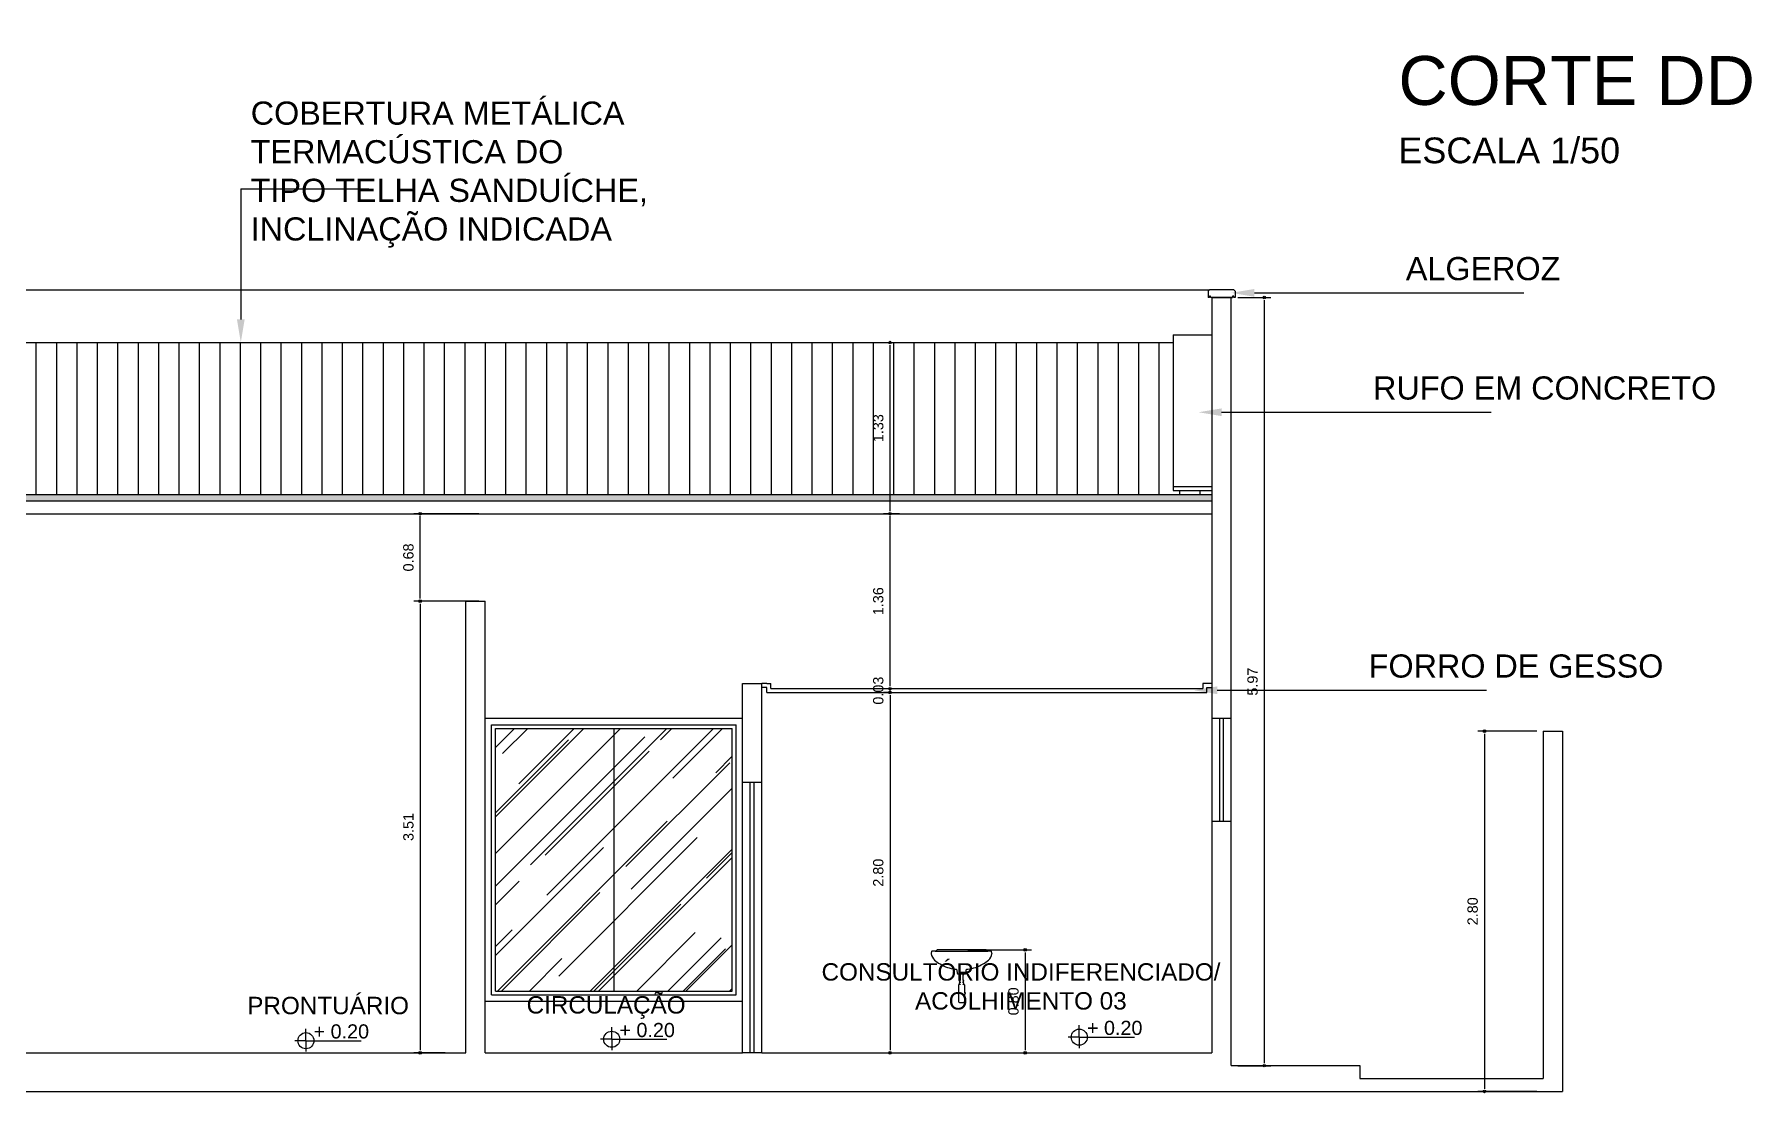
# Model space of a CAD drawing. Header units: millimetres. Extents: x 2125 to 3408, y 1171 to 1686.
# Drawn here: x 2621.39 to 2634.74, y 1499.4 to 1507.62 of the extents above; entities that cross this region are included whole.
import ezdxf

# ---------------------------------------------------------------- set-up
doc = ezdxf.new("R2010")
doc.units = ezdxf.units.MM
for name, color, linetype in [('cobertura', 1, 'Continuous'), ('cotas', 7, 'Continuous'), ('ESQUADRIA', 3, 'Continuous'), ('JANELA2', 1, 'Continuous'), ('LAYOUT', 7, 'Continuous'), ('PAREDE', 4, 'Continuous'), ('TEXTO01', 7, 'Continuous'), ('TEXTO02', 3, 'Continuous'), ('TEXTO03', 2, 'Continuous')]:
    doc.layers.add(name, color=color, linetype=linetype)
doc.styles.add('ROMANS', font='arial.ttf')
doc.styles.get("Standard").update_dxf_attribs({"font": 'arial.ttf'})
doc.styles.add('TEXTO1', font='swissko.ttf', dxfattribs={"width": 0.6, "height": 0.1})
doc.dimstyles.new('ESCALA 50', dxfattribs={"dimtxt": 0.08, "dimasz": 0.02, "dimexe": 0.05, "dimexo": 0.05, "dimgap": 0.05, "dimtad": 1, "dimlfac": -10, "dimzin": 1, "dimdsep": 46, "dimtxsty": 'ROMANS', "dimblk1": 'PPC', "dimblk2": 'PPC', "dimsah": 1, "dimcen": 0.02, "dimclrd": 7, "dimclre": 7, "dimclrt": 3, "dimadec": 0, "dimazin": 0, "dimtfac": 1, "dimtix": 1, "dimtmove": 1, "dimatfit": 3, "dimldrblk": 'PPC', "dimfxl": 0, "dimtolj": 1, "dimtzin": 12, "dimarcsym": 0})

# ---------------------------------------------------------------- blocks, each defined once
blk = doc.blocks.new('PPC')
at = {"color": 2}
blk.add_circle((0, 0), 0.5, dxfattribs=at)
blk = doc.blocks.new('*D656')
at = {"color": 7, "lineweight": -2, "transparency": 16777216}
for p, q in [((2624.691, 1503.217), (2624.335, 1503.217)), ((2624.385, 1503.197), (2624.385, 1499.727)), ((2624.579, 1499.707), (2624.335, 1499.707))]:
    blk.add_line(p, q, dxfattribs=at)
at = {"layer": 'DEFPOINTS', "color": 0, "transparency": 16777216}
for p in [(2624.741, 1503.217), (2624.385, 1499.707), (2624.629, 1499.707)]:
    blk.add_point(p, dxfattribs=at)
at = {"color": 7, "lineweight": -2, "transparency": 16777216, "xscale": 0.02, "yscale": 0.02, "zscale": 0.02}
for p, rotation in [((2624.385, 1503.217), 90), ((2624.385, 1499.707), 270)]:
    blk.add_blockref('PPC', p, dxfattribs=dict(at, rotation=rotation))
at = {"color": 3, "transparency": 16777216, "insert": (2624.294, 1501.462), "char_height": 0.08, "attachment_point": 5, "rotation": 90, "style": 'ROMANS'}
blk.add_mtext('\\A1;3.51', dxfattribs=at)
blk = doc.blocks.new('*D657')
at = {"color": 7, "lineweight": -2, "transparency": 16777216}
for p, q in [((2630.741, 1505.577), (2630.998, 1505.577)), ((2630.948, 1505.557), (2630.948, 1499.627)), ((2630.741, 1499.607), (2630.998, 1499.607))]:
    blk.add_line(p, q, dxfattribs=at)
at = {"layer": 'DEFPOINTS', "color": 0, "transparency": 16777216}
for p in [(2630.691, 1505.577), (2630.691, 1499.607), (2630.948, 1499.607)]:
    blk.add_point(p, dxfattribs=at)
at = {"color": 7, "lineweight": -2, "transparency": 16777216, "xscale": 0.02, "yscale": 0.02, "zscale": 0.02}
for p, rotation in [((2630.948, 1505.577), 90), ((2630.948, 1499.607), 270)]:
    blk.add_blockref('PPC', p, dxfattribs=dict(at, rotation=rotation))
at = {"color": 3, "transparency": 16777216, "insert": (2630.857, 1502.592), "char_height": 0.08, "attachment_point": 5, "rotation": 90, "style": 'ROMANS'}
blk.add_mtext('\\A1;5.97', dxfattribs=at)
blk = doc.blocks.new('*D658')
at = {"color": 7, "lineweight": -2, "transparency": 16777216}
for p, q in [((2633.066, 1502.207), (2632.609, 1502.207)), ((2632.659, 1502.187), (2632.659, 1499.427)), ((2633.066, 1499.407), (2632.609, 1499.407))]:
    blk.add_line(p, q, dxfattribs=at)
at = {"layer": 'DEFPOINTS', "color": 0, "transparency": 16777216}
for p in [(2633.116, 1502.207), (2632.659, 1499.407), (2633.116, 1499.407)]:
    blk.add_point(p, dxfattribs=at)
at = {"color": 7, "lineweight": -2, "transparency": 16777216, "xscale": 0.02, "yscale": 0.02, "zscale": 0.02}
for p, rotation in [((2632.659, 1502.207), 90), ((2632.659, 1499.407), 270)]:
    blk.add_blockref('PPC', p, dxfattribs=dict(at, rotation=rotation))
at = {"color": 3, "transparency": 16777216, "insert": (2632.568, 1500.807), "char_height": 0.08, "attachment_point": 5, "rotation": 90, "style": 'ROMANS'}
blk.add_mtext('\\A1;2.80', dxfattribs=at)
blk = doc.blocks.new('*D660')
at = {"color": 7, "lineweight": -2, "transparency": 16777216}
for p, q in [((2628.644, 1500.507), (2629.139, 1500.507)), ((2629.089, 1500.487), (2629.089, 1499.727)), ((2628.644, 1499.707), (2629.139, 1499.707))]:
    blk.add_line(p, q, dxfattribs=at)
at = {"layer": 'DEFPOINTS', "color": 0, "transparency": 16777216}
for p in [(2628.594, 1500.507), (2628.594, 1499.707), (2629.089, 1499.707)]:
    blk.add_point(p, dxfattribs=at)
at = {"color": 7, "lineweight": -2, "transparency": 16777216, "xscale": 0.02, "yscale": 0.02, "zscale": 0.02}
for p, rotation in [((2629.089, 1500.507), 90), ((2629.089, 1499.707), 270)]:
    blk.add_blockref('PPC', p, dxfattribs=dict(at, rotation=rotation))
at = {"color": 3, "transparency": 16777216, "insert": (2628.998, 1500.107), "char_height": 0.08, "attachment_point": 5, "rotation": 90, "style": 'ROMANS'}
blk.add_mtext('\\A1;0.80', dxfattribs=at)
blk = doc.blocks.new('*D580')
at = {"color": 7, "lineweight": -2, "transparency": 16777216}
for p, q in [((2624.841, 1503.897), (2624.335, 1503.897)), ((2624.385, 1503.237), (2624.385, 1503.877)), ((2624.841, 1503.217), (2624.335, 1503.217))]:
    blk.add_line(p, q, dxfattribs=at)
at = {"layer": 'DEFPOINTS', "color": 0, "transparency": 16777216}
for p in [(2624.385, 1503.897), (2624.891, 1503.897), (2624.891, 1503.217)]:
    blk.add_point(p, dxfattribs=at)
at = {"color": 7, "lineweight": -2, "transparency": 16777216, "xscale": 0.02, "yscale": 0.02, "zscale": 0.02}
for p, rotation in [((2624.385, 1503.897), 90), ((2624.385, 1503.217), 270)]:
    blk.add_blockref('PPC', p, dxfattribs=dict(at, rotation=rotation))
at = {"color": 3, "transparency": 16777216, "insert": (2624.294, 1503.557), "char_height": 0.08, "attachment_point": 5, "rotation": 90, "style": 'ROMANS'}
blk.add_mtext('\\A1;0.68', dxfattribs=at)
blk = doc.blocks.new('*D581')
at = {"color": 7, "lineweight": -2, "transparency": 16777216}
for p, q in [((2628.112, 1503.897), (2627.988, 1503.897)), ((2628.038, 1502.557), (2628.038, 1503.877)), ((2628.112, 1502.537), (2627.988, 1502.537))]:
    blk.add_line(p, q, dxfattribs=at)
at = {"layer": 'DEFPOINTS', "color": 0, "transparency": 16777216}
for p in [(2628.038, 1503.897), (2628.162, 1503.897), (2628.162, 1502.537)]:
    blk.add_point(p, dxfattribs=at)
at = {"color": 7, "lineweight": -2, "transparency": 16777216, "xscale": 0.02, "yscale": 0.02, "zscale": 0.02}
for p, rotation in [((2628.038, 1503.897), 90), ((2628.038, 1502.537), 270)]:
    blk.add_blockref('PPC', p, dxfattribs=dict(at, rotation=rotation))
at = {"color": 3, "transparency": 16777216, "insert": (2627.947, 1503.217), "char_height": 0.08, "attachment_point": 5, "rotation": 90, "style": 'ROMANS'}
blk.add_mtext('\\A1;1.36', dxfattribs=at)
blk = doc.blocks.new('new block4')
at = {"layer": 'TEXTO01'}
h = blk.add_hatch(dxfattribs=at)
h.set_pattern_fill('ANGLE', color=256)
h.set_pattern_definition([(0, (-2260.456, -913.906), (0, 6.985), [5.08, -1.905]), (90, (-2260.456, -913.906), (-6.985, 4e-16), [5.08, -1.905])])
h.paths.add_polyline_path([(0, 0), (0, -0.062, 0.414214), (0.062, 0)])
h.paths.add_polyline_path([(0, 0), (0, 0.062, 0.414214), (-0.062, 0)])
for q in [(-0.086, 0), (0, 0.093), (0.429, 0), (0, -0.085)]:
    blk.add_line((0, 0), q, dxfattribs=at)
blk.add_circle((0, 0), 0.0624, dxfattribs=at)
blk = doc.blocks.new('*D666')
at = {"color": 7, "lineweight": -2, "transparency": 16777216}
blk.add_line((2628.038, 1502.487), (2628.038, 1499.727), dxfattribs=at)
at = {"layer": 'DEFPOINTS', "color": 0, "transparency": 16777216}
for p in [(2628.038, 1502.507), (2628.038, 1499.707), (2628.038, 1499.707)]:
    blk.add_point(p, dxfattribs=at)
at = {"color": 7, "lineweight": -2, "transparency": 16777216, "xscale": 0.02, "yscale": 0.02, "zscale": 0.02}
for p, rotation in [((2628.038, 1502.507), 90), ((2628.038, 1499.707), 270)]:
    blk.add_blockref('PPC', p, dxfattribs=dict(at, rotation=rotation))
at = {"color": 3, "transparency": 16777216, "insert": (2627.947, 1501.107), "char_height": 0.08, "attachment_point": 5, "rotation": 90, "style": 'ROMANS'}
blk.add_mtext('\\A1;2.80', dxfattribs=at)
blk = doc.blocks.new('*D665')
at = {"color": 7, "lineweight": -2, "transparency": 16777216}
blk.add_line((2628.038, 1503.917), (2628.038, 1505.207), dxfattribs=at)
at = {"layer": 'DEFPOINTS', "color": 0, "transparency": 16777216}
for p in [(2628.038, 1505.227), (2628.038, 1505.227), (2628.038, 1503.897)]:
    blk.add_point(p, dxfattribs=at)
at = {"color": 7, "lineweight": -2, "transparency": 16777216, "xscale": 0.02, "yscale": 0.02, "zscale": 0.02}
for p, rotation in [((2628.038, 1505.227), 90), ((2628.038, 1503.897), 270)]:
    blk.add_blockref('PPC', p, dxfattribs=dict(at, rotation=rotation))
at = {"color": 3, "transparency": 16777216, "insert": (2627.947, 1504.562), "char_height": 0.08, "attachment_point": 5, "rotation": 90, "style": 'ROMANS'}
blk.add_mtext('\\A1;1.33', dxfattribs=at)
blk = doc.blocks.new('*D664')
at = {"color": 7, "lineweight": -2, "transparency": 16777216}
for p, q in [((2628.038, 1502.557), (2628.038, 1502.577)), ((2628.049, 1502.537), (2627.988, 1502.537)), ((2628.049, 1502.507), (2627.988, 1502.507)), ((2628.038, 1502.507), (2628.038, 1502.537)), ((2628.038, 1502.487), (2628.038, 1502.467))]:
    blk.add_line(p, q, dxfattribs=at)
at = {"layer": 'DEFPOINTS', "color": 0, "transparency": 16777216}
for p in [(2628.038, 1502.537), (2628.099, 1502.537), (2628.099, 1502.507)]:
    blk.add_point(p, dxfattribs=at)
at = {"color": 7, "lineweight": -2, "transparency": 16777216, "xscale": 0.02, "yscale": 0.02, "zscale": 0.02}
for p, rotation in [((2628.038, 1502.537), 270), ((2628.038, 1502.507), 90)]:
    blk.add_blockref('PPC', p, dxfattribs=dict(at, rotation=rotation))
at = {"color": 3, "transparency": 16777216, "insert": (2627.947, 1502.522), "char_height": 0.08, "attachment_point": 5, "rotation": 90, "style": 'ROMANS'}
blk.add_mtext('\\A1;0.03', dxfattribs=at)

msp = doc.modelspace()

# ---------------------------------------------------------------- hatches: boundary and pattern name
h = msp.add_hatch()
h.set_pattern_fill('AR-RROOF', color=1, scale=0.015, angle=45)
h.paths.add_polyline_path([(2616.6606, 1510.6907), (2615.7406, 1510.6907), (2615.7406, 1508.6507), (2616.6606, 1508.6507)])
h.paths.add_polyline_path([(2617.5806, 1510.6907), (2616.6606, 1510.6907), (2616.6606, 1508.6507), (2617.5806, 1508.6507)])
h.paths.add_polyline_path([(2616.7073, 1502.2274), (2615.8673, 1502.2274), (2615.8673, 1501.5874), (2616.7073, 1501.5874)])
h.paths.add_polyline_path([(2618.5573, 1502.2274), (2617.7173, 1502.2274), (2617.7173, 1501.5874), (2618.5573, 1501.5874)])
h.paths.add_polyline_path([(2625.8906, 1502.2274), (2624.9706, 1502.2274), (2624.9706, 1500.1874), (2625.8906, 1500.1874)])
h.paths.add_polyline_path([(2626.8106, 1502.2274), (2625.8906, 1502.2274), (2625.8906, 1500.1874), (2626.8106, 1500.1874)])
at = {"layer": 'cobertura'}
h = msp.add_hatch(dxfattribs=at)
h.set_pattern_fill('ANSI31', color=256, scale=0.05, angle=45)
h.set_pattern_definition([(90, (-2.26089, 52.77748), (-0.15875, 3e-17), [])])
h.paths.add_polyline_path([(2630.2406, 1505.2274), (2615.7406, 1505.2274), (2615.7406, 1504.0774), (2615.4406, 1504.0774), (2615.4406, 1504.0474), (2630.5406, 1504.0474), (2630.5406, 1504.0774), (2630.2406, 1504.0774)])
at = {"layer": 'ESQUADRIA'}
h = msp.add_hatch(dxfattribs=at)
h.set_pattern_fill('HEX', color=256, scale=0.03)
h.set_pattern_definition([(0, (-927.2768, -248.68781), (0, 0.1649778395), [0.09525, -0.1905]), (120, (-927.2768, -248.68781), (-0.142875, -0.08248892), [0.09525, -0.1905]), (60, (-927.18156, -248.68781), (-0.142875, 0.08248892), [0.09525, -0.1905])])
h.paths.add_polyline_path([(2630.5406, 1504.0474), (2615.4406, 1504.0474), (2615.4406, 1503.9974), (2630.5406, 1503.9974)])

# ---------------------------------------------------------------- linework, layer by layer
for p, q in [((2622.9906, 1506.4226), (2623.9849, 1506.4226)), ((2622.9906, 1506.4226), (2622.9906, 1505.5874)), ((2615.4606, 1505.6374), (2630.5206, 1505.6374)), ((2622.9906, 1505.5874), (2622.9906, 1505.4074)), ((2630.8708, 1505.6136), (2632.9654, 1505.6136)), ((2630.6159, 1504.6857), (2632.7105, 1504.6857)), ((2627.0806, 1502.5774), (2627.0406, 1502.5774)), ((2627.0806, 1502.5474), (2627.0406, 1502.5474)), ((2627.0806, 1502.5774), (2627.1106, 1502.5774)), ((2627.0806, 1502.5074), (2627.0806, 1502.5474)), ((2627.1106, 1502.5374), (2627.1106, 1502.5774)), ((2630.5406, 1502.5774), (2630.4706, 1502.5774)), ((2630.4706, 1502.5774), (2630.4706, 1502.5374)), ((2630.5006, 1502.5074), (2630.5006, 1502.5474)), ((2630.5006, 1502.5474), (2630.5406, 1502.5474)), ((2627.0806, 1502.5074), (2630.5006, 1502.5074)), ((2627.1106, 1502.5374), (2630.4706, 1502.5374)), ((2630.582, 1502.5248), (2632.6766, 1502.5248))]:
    msp.add_line(p, q)
at = {"layer": 'cobertura'}
for p, q in [((2615.7406, 1505.2274), (2630.2406, 1505.2274)), ((2615.4406, 1503.8974), (2630.5406, 1503.8974))]:
    msp.add_line(p, q, dxfattribs=at)
at = {"layer": 'DEFPOINTS'}
msp.add_lwpolyline([(2628.8036, 1500.4274, 0.1610046), (2628.8306, 1500.4774, 0.1250251), (2628.8306, 1500.4814), (2628.8273, 1500.4941, 0.3733533), (2628.8235, 1500.4974), (2628.7985, 1500.4974, -0.0549598), (2628.7976, 1500.4975, -0.2058923), (2628.7863, 1500.5045, 0.258766), (2628.7817, 1500.5074), (2628.5941, 1500.5074), (2628.4064, 1500.5074, 0.258766), (2628.4018, 1500.5045, -0.2058923), (2628.3905, 1500.4975, -0.0549598), (2628.3896, 1500.4974), (2628.3646, 1500.4974, 0.3733533), (2628.3608, 1500.4941), (2628.3576, 1500.4814, 0.1250251), (2628.3576, 1500.4774, 0.1610046), (2628.3846, 1500.4274, 0.0560036), (2628.4271, 1500.3974, 0.1145145), (2628.5453, 1500.3583, -0.0624857), (2628.5518, 1500.3573, -0.2410869), (2628.5571, 1500.3509), (2628.5609, 1500.3233, 0.3670568), (2628.5625, 1500.3219), (2628.5761, 1500.3219), (2628.5761, 1500.3149), (2628.5791, 1500.3149), (2628.5791, 1500.3119), (2628.5821, 1500.3119), (2628.5821, 1500.2699), (2628.5761, 1500.2699), (2628.5761, 1500.2629), (2628.5791, 1500.2629), (2628.5791, 1500.2599), (2628.5821, 1500.2599), (2628.5821, 1500.2499), (2628.5761, 1500.2499), (2628.5761, 1500.2429), (2628.5791, 1500.2429), (2628.5791, 1500.2399), (2628.5821, 1500.2399), (2628.5821, 1500.2369), (2628.5771, 1500.2369, 0.4142136), (2628.5691, 1500.2289), (2628.5691, 1500.1729), (2628.5641, 1500.1729), (2628.5641, 1500.1679, -0.4142136), (2628.5691, 1500.1629), (2628.5691, 1500.1119, 0.4142136), (2628.5841, 1500.0969), (2628.6041, 1500.0969, 0.4142136), (2628.6191, 1500.1119), (2628.6191, 1500.1629, -0.4142136), (2628.6241, 1500.1679), (2628.6241, 1500.1729), (2628.6191, 1500.1729), (2628.6191, 1500.2289, 0.4142136), (2628.6111, 1500.2369), (2628.6061, 1500.2369), (2628.6061, 1500.2399), (2628.6091, 1500.2399), (2628.6091, 1500.2429), (2628.6121, 1500.2429), (2628.6121, 1500.2499), (2628.6061, 1500.2499), (2628.6061, 1500.2599), (2628.6091, 1500.2599), (2628.6091, 1500.2629), (2628.6121, 1500.2629), (2628.6121, 1500.2699), (2628.6061, 1500.2699), (2628.6061, 1500.3119), (2628.6091, 1500.3119), (2628.6091, 1500.3149), (2628.6121, 1500.3149), (2628.6121, 1500.3219), (2628.6256, 1500.3219, 0.3670568), (2628.6272, 1500.3233), (2628.6311, 1500.3509, -0.2410869), (2628.6363, 1500.3573, -0.0624857), (2628.6428, 1500.3583, 0.1145145), (2628.7611, 1500.3974, 0.0560036)], format="xyb", close=True, dxfattribs=at)
at = {"layer": 'ESQUADRIA'}
for p, q in [((2630.5406, 1505.5774), (2630.6906, 1505.5774)), ((2630.2406, 1505.2874), (2630.5406, 1505.2874)), ((2630.2406, 1505.2874), (2630.2406, 1504.0774)), ((2615.4406, 1504.0474), (2630.5406, 1504.0474)), ((2630.2406, 1504.1074), (2630.5406, 1504.1074)), ((2630.2406, 1504.0774), (2630.5406, 1504.0774)), ((2615.4406, 1503.9974), (2630.5406, 1503.9974)), ((2624.8906, 1502.3074), (2626.8906, 1502.3074)), ((2630.6006, 1502.3074), (2630.6006, 1501.5074)), ((2630.6306, 1501.5074), (2630.6306, 1502.3074)), ((2624.9406, 1500.1574), (2624.9406, 1502.2574)), ((2624.9406, 1502.2574), (2626.8406, 1502.2574)), ((2624.9706, 1500.1874), (2624.9706, 1502.2274)), ((2624.9706, 1502.2274), (2626.8106, 1502.2274)), ((2625.8906, 1502.2274), (2625.8906, 1500.1874)), ((2626.8106, 1500.1874), (2626.8106, 1502.2274)), ((2626.8406, 1500.1574), (2626.8406, 1502.2574)), ((2626.9506, 1499.7074), (2626.9506, 1501.8074)), ((2626.9806, 1499.7074), (2626.9806, 1501.8074)), ((2624.9406, 1500.1574), (2626.8406, 1500.1574)), ((2624.9706, 1500.1874), (2626.8106, 1500.1874)), ((2624.8906, 1500.1074), (2626.8906, 1500.1074))]:
    msp.add_line(p, q, dxfattribs=at)
at = {"layer": 'JANELA2', "linetype": 'Continuous'}
for p, q in [((2630.5406, 1502.3074), (2630.6906, 1502.3074)), ((2630.5406, 1501.5074), (2630.6906, 1501.5074))]:
    msp.add_line(p, q, dxfattribs=at)
at = {"layer": 'LAYOUT', "color": 3}
msp.add_lwpolyline([(2628.5941, 1500.5074), (2628.4071, 1500.5074, 0.2891745), (2628.4018, 1500.5045, -0.2058923), (2628.3905, 1500.4975, -0.0549598), (2628.3896, 1500.4974), (2628.3646, 1500.4974, 0.3726691), (2628.3608, 1500.4941), (2628.3576, 1500.4814, 0.1250251), (2628.3576, 1500.4774, 0.1610046), (2628.3846, 1500.4274, 0.0560036), (2628.4271, 1500.3974, 0.1145145), (2628.5453, 1500.3583, -0.0624857), (2628.5518, 1500.3573, -0.2410869), (2628.5571, 1500.3509), (2628.5609, 1500.3233, 0.38085), (2628.5626, 1500.3219), (2628.5941, 1500.3219), (2628.6255, 1500.3219, 0.38085), (2628.6272, 1500.3233), (2628.6311, 1500.3509, -0.2410869), (2628.6363, 1500.3573, -0.0624857), (2628.6428, 1500.3583, 0.1145145), (2628.7611, 1500.3974, 0.0560036), (2628.8036, 1500.4274, 0.1610046), (2628.8306, 1500.4774, 0.1250251), (2628.8306, 1500.4814), (2628.8273, 1500.4941, 0.3726691), (2628.8235, 1500.4974), (2628.7985, 1500.4974, -0.0549598), (2628.7976, 1500.4975, -0.2058923), (2628.7863, 1500.5045, 0.2891745), (2628.7811, 1500.5074)], format="xyb", close=True, dxfattribs=at)
msp.add_lwpolyline([(2628.3896, 1500.4974), (2628.5941, 1500.4974), (2628.7985, 1500.4974)], dxfattribs=at)
at = {"layer": 'LAYOUT'}
for points in [[(2630.8708, 1505.5836), (2630.6908, 1505.6136), (2630.8708, 1505.6436)], [(2623.0206, 1505.4074), (2622.9906, 1505.2274), (2622.9606, 1505.4074)], [(2630.6159, 1504.6557), (2630.4359, 1504.6857), (2630.6159, 1504.7157)], [(2630.582, 1502.4948), (2630.402, 1502.5248), (2630.582, 1502.5548)]]:
    msp.add_solid(points, dxfattribs=at)
at = {"layer": 'PAREDE'}
for p, q in [((2630.5106, 1505.6274), (2630.5206, 1505.6374)), ((2630.5106, 1505.6274), (2630.5106, 1505.5774)), ((2630.7106, 1505.6374), (2630.5206, 1505.6374)), ((2630.7206, 1505.6274), (2630.7106, 1505.6374)), ((2630.7206, 1505.6274), (2630.7206, 1505.5774)), ((2630.5206, 1505.5774), (2630.5106, 1505.5774)), ((2630.5306, 1505.5874), (2630.5206, 1505.5874)), ((2630.5206, 1505.5874), (2630.5206, 1505.5774)), ((2630.5306, 1505.5774), (2630.5306, 1505.5874)), ((2630.7006, 1505.5774), (2630.5306, 1505.5774)), ((2630.5406, 1505.5774), (2630.7006, 1505.5774)), ((2630.7106, 1505.5874), (2630.7006, 1505.5874)), ((2630.7006, 1505.5874), (2630.7006, 1505.5774)), ((2630.7106, 1505.5774), (2630.7106, 1505.5874)), ((2630.7206, 1505.5774), (2630.7106, 1505.5774))]:
    msp.add_line(p, q, dxfattribs=at)
at = {"layer": 'PAREDE', "linetype": 'Continuous'}
for p, q in [((2630.5406, 1505.5774), (2630.5406, 1499.7074)), ((2630.5406, 1505.5774), (2630.6906, 1505.5774)), ((2630.6906, 1499.6074), (2630.6906, 1505.5774)), ((2624.7406, 1499.7074), (2624.7406, 1503.2174)), ((2624.7406, 1503.2174), (2624.8906, 1503.2174)), ((2624.8906, 1499.7074), (2624.8906, 1503.2174)), ((2626.8906, 1499.7074), (2626.8906, 1502.5774)), ((2626.8906, 1502.5774), (2627.0406, 1502.5774)), ((2627.0406, 1499.7074), (2627.0406, 1502.5774)), ((2633.1156, 1502.2074), (2633.1156, 1499.5074)), ((2633.1156, 1502.2074), (2633.2656, 1502.2074)), ((2633.2656, 1502.2074), (2633.2656, 1499.4074)), ((2627.0406, 1501.8074), (2626.8906, 1501.8074)), ((2619.1406, 1499.7074), (2624.7406, 1499.7074)), ((2624.8906, 1499.7074), (2626.8906, 1499.7074)), ((2627.0406, 1499.7074), (2626.8906, 1499.7074)), ((2627.0406, 1499.7074), (2630.5406, 1499.7074)), ((2630.6906, 1499.6074), (2631.6906, 1499.6074)), ((2631.6906, 1499.6074), (2631.6906, 1499.5074)), ((2631.6906, 1499.5074), (2633.1156, 1499.5074)), ((2609.2856, 1499.4074), (2633.2656, 1499.4074))]:
    msp.add_line(p, q, dxfattribs=at)

# ---------------------------------------------------------------- block references
at = {"layer": 'TEXTO01'}
for p in [(2623.4967, 1499.8013), (2625.8743, 1499.8121), (2629.5094, 1499.8288)]:
    msp.add_blockref('new block4', p, dxfattribs=at)

# ---------------------------------------------------------------- texts
at = {"layer": 'cotas', "ltscale": 0.0001, "char_height": 0.11, "width": 0.503613, "attachment_point": 1, "style": 'TEXTO1'}
for insert in [(2623.5563, 1499.9284), (2625.934, 1499.9391), (2629.569, 1499.9559)]:
    msp.add_mtext('{\\fSansSerif|b0|i0|c2|p2;\\W1;+ 0.20}', dxfattribs=dict(at, insert=insert))
at = {"layer": 'TEXTO01', "ltscale": 0.0001, "attachment_point": 1, "style": 'TEXTO1'}
for s, insert, char_height, width in [('{\\fSansSerif|b0|i0|c2|p2;\\H3.1667x;\\W1;\\C2;CORTE DD\\P\\H0.52631x;\\C3;ESCALA 1/50}', (2631.9902, 1507.4544), 0.12, 5.445164), ('\\pi-0.0659;{\\fSansSerif|b0|i0|c2|p2;\\H1.5x;\\W1;\\C2;CIRCULAÇÃO}', (2625.2784, 1500.1473), 0.09, 1.099669)]:
    msp.add_mtext(s, dxfattribs=dict(at, insert=insert, char_height=char_height, width=width))
at = {"layer": 'TEXTO02', "ltscale": 0.0001, "char_height": 0.18, "attachment_point": 1}
for s, insert in [('COBERTURA METÁLICA\\PTERMACÚSTICA DO\\PTIPO TELHA SANDUÍCHE, \\PINCLINAÇÃO INDICADA', (2623.0679, 1507.1006)), ('ALGEROZ', (2632.0483, 1505.8922)), ('RUFO EM CONCRETO', (2631.7934, 1504.9643)), ('FORRO DE GESSO', (2631.7595, 1502.8034))]:
    msp.add_mtext(s, dxfattribs=dict(at, insert=insert))
at = {"layer": 'TEXTO03', "ltscale": 0.0001, "char_height": 0.09, "attachment_point": 1, "style": 'TEXTO1'}
for s, insert, width in [('{\\fSansSerif|b0|i0|c2|p2;\\H1.5x;\\W1;\\C2;CONSULTÓRIO INDIFERENCIADO/\\P\\pi0.72702;ACOLHIMENTO 03}', (2627.5056, 1500.4034), 3.638797), ('{\\fSansSerif|b0|i0|c2|p2;\\H1.5x;\\W1;\\C2;PRONTUÁRIO}', (2623.0409, 1500.1422), 2.694601)]:
    msp.add_mtext(s, dxfattribs=dict(at, insert=insert, width=width))

# ---------------------------------------------------------------- dimensions: what is measured, and where the dimension line sits
for base, p1, p2, picture, middle in [((2630.9478, 1499.6074), (2630.6906, 1505.5774), (2630.6906, 1499.6074), '*D657', (2630.8569, 1502.5924)), ((2628.0376, 1505.2274), (2628.0376, 1503.8974), (2628.0376, 1505.2274), '*D665', (2627.9467, 1504.5624)), ((2624.385, 1503.8974), (2624.8906, 1503.2174), (2624.8906, 1503.8974), '*D580', (2624.2942, 1503.5574)), ((2628.0375, 1503.8974), (2628.1619, 1502.5374), (2628.1619, 1503.8974), '*D581', (2627.9467, 1503.2174)), ((2624.385, 1499.7074), (2624.7406, 1503.2174), (2624.6287, 1499.7074), '*D656', (2624.2942, 1501.4624)), ((2628.0376, 1502.5374), (2628.0991, 1502.5074), (2628.0991, 1502.5374), '*D664', (2627.9467, 1502.5224)), ((2628.0376, 1499.7074), (2628.0376, 1502.5074), (2628.0376, 1499.7074), '*D666', (2627.9467, 1501.1074)), ((2632.6592, 1499.4074), (2633.1156, 1502.2074), (2633.1156, 1499.4074), '*D658', (2632.5683, 1500.8074)), ((2629.0888, 1499.7074), (2628.5941, 1500.5074), (2628.5941, 1499.7074), '*D660', (2628.9979, 1500.1074))]:
    dim = msp.add_linear_dim(base=base, p1=p1, p2=p2, angle=90, dimstyle='ESCALA 50')
    dim.commit()
    dim.dimension.update_dxf_attribs({"geometry": picture, "text_midpoint": middle})

doc.saveas('drawing.dxf')
